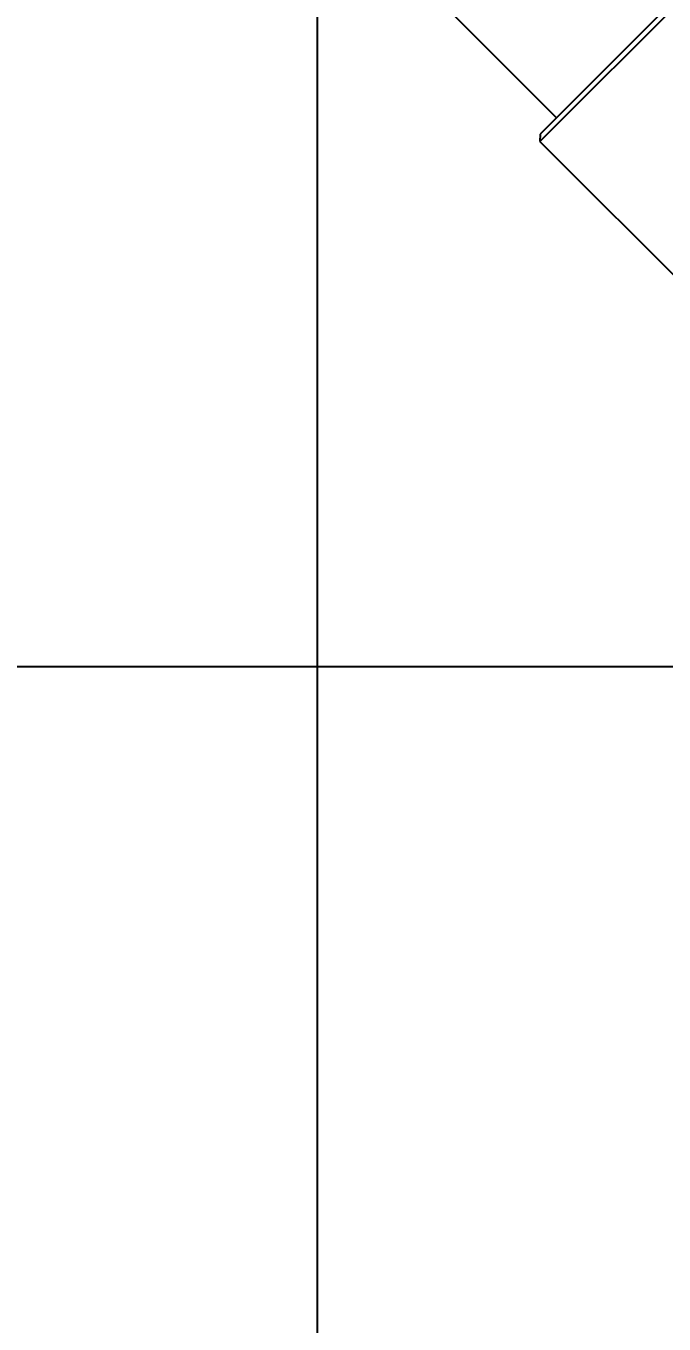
# Model space of a CAD drawing. Header units: millimetres. Extents: x -1292 to 2253, y 326 to 453.
# Drawn here: x 2098.9353 to 2098.9975, y 345.0241 to 345.1507 of the extents above; entities that cross this region are included whole.
import ezdxf
from ezdxf.enums import TextEntityAlignment as Align

# ---------------------------------------------------------------- set-up
doc = ezdxf.new("R2010")
doc.units = ezdxf.units.MM
doc.header["$LTSCALE"] = 0.5
for name, color, linetype in [('-HIDRO', 8, 'Continuous'), ('Esgoto', 5, 'ByLayer'), ('TEXTO', 7, 'Continuous'), ('VISTA1', 1, 'Continuous')]:
    doc.layers.add(name, color=color, linetype=linetype)

msp = doc.modelspace()

# ---------------------------------------------------------------- linework, layer by layer
at = {"layer": '-HIDRO'}
msp.add_line((2098.96374, 345.95011), (2098.96374, 344.22011), dxfattribs=at)
at = {"layer": 'Esgoto', "color": 2}
for p, q in [((2099.02469, 345.17865), (2098.98545, 345.1394)), ((2099.02399, 345.17864), (2098.98546, 345.1401)), ((2098.98546, 345.1401), (2098.98545, 345.1394)), ((2098.98545, 345.1394), (2099.00052, 345.12433))]:
    msp.add_line(p, q, dxfattribs=at)
at = {"layer": 'Esgoto', "color": 3}
msp.add_polyline3d([(2098.98705, 345.14169, 0), (2098.87903, 345.24971, 0)], dxfattribs=at)
at = {"layer": 'VISTA1'}
msp.add_line((2098.90653, 345.08818), (2099.00188, 345.08818), dxfattribs=at)

# ---------------------------------------------------------------- texts
at = {"layer": 'TEXTO'}
msp.add_text('ØDN 50', height=0.1, rotation=315, dxfattribs=at).set_placement((2099.10883, 345.22987), align=Align.MIDDLE_CENTER)

doc.saveas('drawing.dxf')
